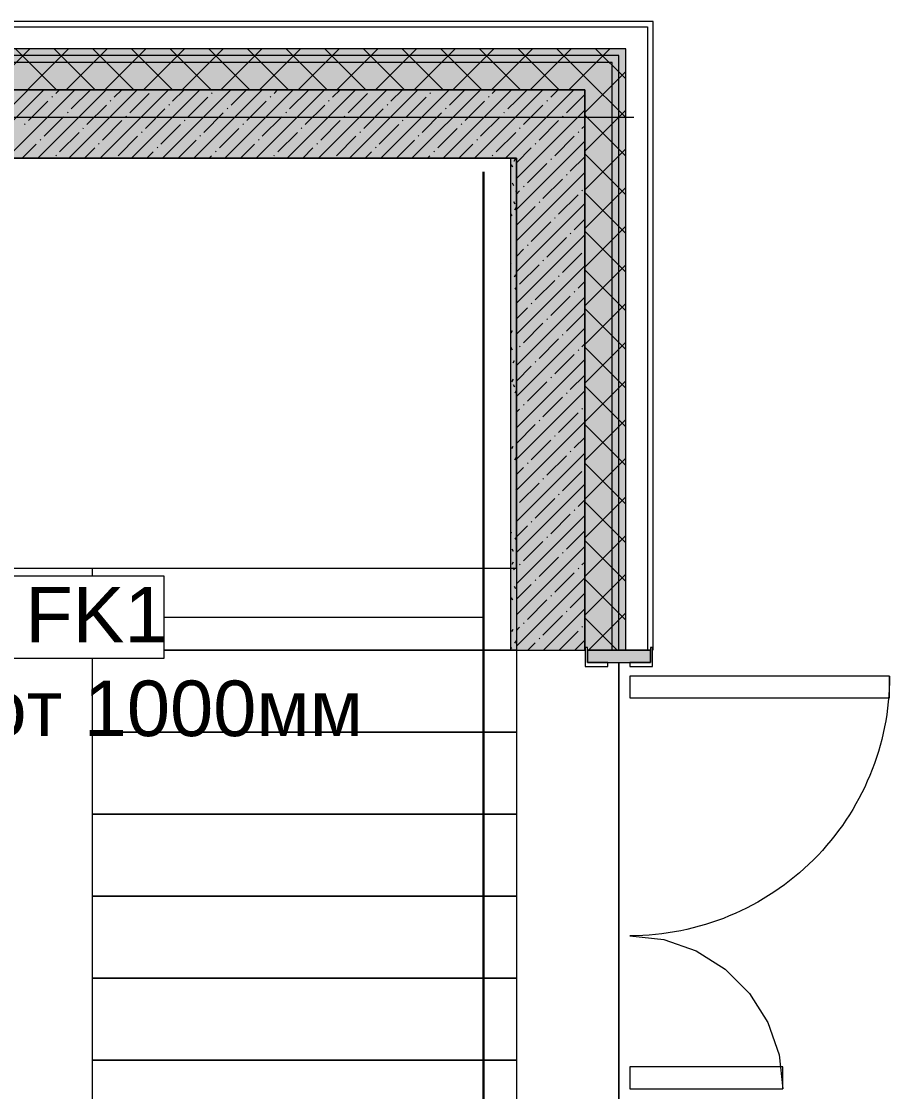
# Model space of a CAD drawing. Header units: millimetres. Extents: x -3817 to 677485, y -22715 to 103890.
# Drawn here: x 91243 to 94419, y 25346 to 29261 of the extents above; entities that cross this region are included whole.
import ezdxf

# ---------------------------------------------------------------- set-up
doc = ezdxf.new("R2010")
doc.units = ezdxf.units.MM
doc.layers.add('PDF _Геометрия', color=7, linetype='Continuous', true_color=0x1d1d1d)
doc.layers.add('PDF _Сплошная заливка', color=7, linetype='Continuous', true_color=0xffffff)
doc.layers.add('PDF _Текст', color=7, linetype='Continuous')
doc.styles.add('PDF GOST-Common', font='arial.ttf')

msp = doc.modelspace()

# ---------------------------------------------------------------- hatches: boundary and pattern name
at = {"layer": 'PDF _Сплошная заливка', "transparency": 33554559}
for points in [[(93453.6, 29111.3), (93453.6, 29161.3), (89253.6, 29161.3), (89253.6, 29111.3), (93403.6, 29111.3)], [(93053.6, 28761.3), (93053.6, 29011.4), (89653.6, 29011.4), (89653.6, 28761.3), (92757.4, 28761.3)]]:
    msp.add_hatch(color=256, dxfattribs=at).paths.add_polyline_path(points)
h = msp.add_hatch(color=256, dxfattribs=at)
h.paths.add_polyline_path([(93453.6, 23461.3), (93453.6, 25261.3), (93403.6, 25261.3), (93403.6, 23461.3), (93422.8, 23461.3)], flags=0)
h.paths.add_polyline_path([(93403.6, 26961.3), (93453.6, 26961.3), (93453.6, 29111.3), (93403.6, 29111.3), (93403.6, 28925.8)], flags=0)
h = msp.add_hatch(color=256, dxfattribs=at)
h.paths.add_polyline_path([(93273.6, 23061.4), (93303.6, 23061.4), (93303.6, 25261.3), (93053.6, 25261.3), (93053.6, 23061.4)], flags=0)
h.paths.add_polyline_path([(93303.6, 26961.3), (93303.6, 29011.4), (93053.6, 29011.4), (93053.6, 26961.3)], flags=0)
h = msp.add_hatch(color=256, dxfattribs=at)
h.paths.add_polyline_path([(93303.6, 23461.3), (93403.6, 23461.3), (93403.6, 25261.3), (93313.6, 25261.3), (93313.6, 25251.3), (93305.6, 25251.3), (93303.6, 23464.4)], flags=0)
h.paths.add_polyline_path([(93403.6, 26961.3), (93403.6, 29011.4), (93303.6, 29011.4), (93305.6, 26971.3), (93313.6, 26971.3), (93313.6, 26961.3), (93337.6, 26961.3)], flags=0)

# ---------------------------------------------------------------- linework, layer by layer
at = {"layer": 'PDF _Геометрия', "color": 9, "lineweight": 9, "true_color": 0xc0c0c0}
for points in [[(93553.6, 26961.3), (93553.6, 29011.4), (93553.6, 29241.3), (93553.6, 29261.4), (89250.6, 29261.4), (89245.6, 29261.4), (89245.6, 29011.4), (89245.6, 25749.3), (89023.6, 25749.3), (89023.6, 25591.3), (89023.6, 25771.3), (89223.6, 25771.3)], [(89894.6, 28711.3), (89969.6, 28711.3), (89969.6, 28741.3), (89969.6, 28761.3), (93053.6, 28761.3), (93053.6, 26961.3), (93303.6, 26961.3)], [(93313.6, 26961.3), (93543.6, 26961.3)]]:
    msp.add_lwpolyline(points, dxfattribs=at)
at = {"layer": 'PDF _Геометрия', "color": 7, "lineweight": 9}
for points in [[(89253.6, 29011.4), (89253.6, 29111.3), (89253.6, 29161.3), (89253.6, 29241.3), (89250.6, 29241.3), (89253.6, 29241.3), (93533.6, 29241.3), (93533.6, 29161.3), (93533.6, 29011.4), (93533.6, 26961.3)], [(93428.6, 26961.3), (93428.6, 29136.3), (89324.6, 29136.3), (89324.6, 25670.3), (89023.6, 25670.3)], [(93453.6, 26961.3), (93453.6, 29011.4), (93453.6, 29111.3), (93453.6, 29161.3), (89253.6, 29161.3)], [(93403.6, 26961.3), (93403.6, 29011.4), (93403.6, 29111.3), (89253.6, 29111.3)], [(91766, 27082.1), (92933.6, 27082.1)]]:
    msp.add_lwpolyline(points, dxfattribs=at)
at = {"layer": 'PDF _Геометрия', "lineweight": 9}
for points in [[(91124.6, 29011.4), (91224.6, 29111.3), (91274.6, 29161.3)], [(91371.8, 29011.4), (91271.8, 29111.3), (91221.8, 29161.3)], [(91266, 29011.4), (91366, 29111.3), (91416, 29161.3)], [(91513.3, 29011.4), (91413.3, 29111.3), (91363.3, 29161.3)], [(91407.5, 29011.4), (91507.5, 29111.3), (91557.5, 29161.3)], [(91654.7, 29011.4), (91554.7, 29111.3), (91504.7, 29161.3)], [(91548.9, 29011.4), (91648.9, 29111.3), (91698.9, 29161.3)], [(91796.1, 29011.4), (91696.1, 29111.3), (91646.1, 29161.3)], [(91690.3, 29011.4), (91790.3, 29111.3), (91840.3, 29161.3)], [(91937.5, 29011.4), (91837.5, 29111.3), (91787.5, 29161.3)], [(91831.7, 29011.4), (91931.7, 29111.3), (91981.7, 29161.3)], [(92078.9, 29011.4), (91978.9, 29111.3), (91928.9, 29161.3)], [(91973.1, 29011.4), (92073.1, 29111.3), (92123.1, 29161.3)], [(92220.4, 29011.4), (92120.4, 29111.3), (92070.4, 29161.3)], [(92114.6, 29011.4), (92214.6, 29111.3), (92264.6, 29161.3)], [(92361.8, 29011.4), (92261.8, 29111.3), (92211.8, 29161.3)], [(92256, 29011.4), (92356, 29111.3), (92406, 29161.3)], [(92503.2, 29011.4), (92403.2, 29111.3), (92353.2, 29161.3)], [(92397.4, 29011.4), (92497.4, 29111.3), (92547.4, 29161.3)], [(92644.6, 29011.4), (92544.6, 29111.3), (92494.6, 29161.3)], [(92538.8, 29011.4), (92638.8, 29111.3), (92688.8, 29161.3)], [(92786, 29011.4), (92686, 29111.3), (92636, 29161.3)], [(92680.2, 29011.4), (92780.2, 29111.3), (92830.2, 29161.3)], [(92927.5, 29011.4), (92827.5, 29111.3), (92777.5, 29161.3)], [(92821.7, 29011.4), (92921.7, 29111.3), (92971.7, 29161.3)], [(93068.9, 29011.4), (92968.9, 29111.3), (92918.9, 29161.3)], [(92963.1, 29011.4), (93063.1, 29111.3), (93113.1, 29161.3)], [(93210.3, 29011.4), (93110.3, 29111.3), (93060.3, 29161.3)], [(93104.5, 29011.4), (93204.5, 29111.3), (93254.5, 29161.3)], [(93453.6, 28909.5), (93403.6, 28959.5), (93351.7, 29011.4), (93251.7, 29111.3), (93201.7, 29161.3)], [(93245.9, 29011.4), (93345.9, 29111.3), (93395.9, 29161.3)], [(93453.6, 29050.9), (93403.6, 29100.9), (93393.2, 29111.3), (93343.2, 29161.3)], [(93303.6, 28927.6), (93387.4, 29011.4), (93403.6, 29027.6), (93453.6, 29077.6)], [(91075.2, 28761.3), (91325.2, 29011.4)], [(91189.3, 28761.3), (91439.3, 29011.4)], [(91212.1, 28955.3), (91268.2, 29011.4)], [(91303.3, 28761.3), (91553.3, 29011.4)], [(91354.7, 28983.8), (91357, 28986.2)], [(91368.9, 28998), (91382.2, 29011.4)], [(91417.4, 28761.3), (91667.4, 29011.4)], [(91426, 28941), (91496.3, 29011.4)], [(91531.4, 28761.3), (91781.4, 29011.4)], [(91582.8, 28983.8), (91610.3, 29011.4)], [(91639.8, 28926.8), (91711.1, 28998)], [(91645.5, 28761.3), (91895.5, 29011.4)], [(91759.5, 28761.3), (92009.5, 29011.4)], [(91796.6, 28969.5), (91838.4, 29011.4)], [(91853.6, 28912.5), (91924.9, 28983.8)], [(91873.6, 28761.3), (92123.6, 29011.4)], [(91939.2, 28998), (91941.5, 29000.4)], [(91987.6, 28761.3), (92237.6, 29011.4)], [(92010.5, 28955.3), (92066.5, 29011.4)], [(92101.7, 28761.3), (92351.7, 29011.4)], [(92153, 28983.8), (92155.4, 28986.2)], [(92167.3, 28998), (92180.6, 29011.4)], [(92215.7, 28761.3), (92465.7, 29011.4)], [(92224.3, 28941), (92294.6, 29011.4)], [(92329.8, 28761.3), (92579.8, 29011.4)], [(92381.1, 28983.8), (92408.7, 29011.4)], [(92438.1, 28926.8), (92509.4, 28998)], [(92443.8, 28761.3), (92693.8, 29011.4)], [(92557.8, 28761.3), (92807.8, 29011.4)], [(92595, 28969.5), (92636.8, 29011.4)], [(92652, 28912.5), (92723.3, 28983.8)], [(92671.9, 28761.3), (92921.9, 29011.4)], [(92737.5, 28998), (92739.9, 29000.4)], [(92785.9, 28761.3), (93035.9, 29011.4)], [(92808.8, 28955.3), (92864.9, 29011.4)], [(92900, 28761.3), (93053.6, 28914.9), (93150, 29011.4)], [(92951.4, 28983.8), (92953.7, 28986.2)], [(92965.6, 28998), (92978.9, 29011.4)], [(93014, 28761.3), (93053.6, 28800.9), (93264, 29011.4)], [(93022.6, 28941), (93053.6, 28972), (93093, 29011.4)], [(93179.5, 28983.8), (93207, 29011.4)], [(93236.5, 28926.8), (93303.6, 28993.9)], [(91269.1, 28898.3), (91340.4, 28969.5)], [(91483, 28884), (91554.3, 28955.3)], [(91568.5, 28969.5), (91570.9, 28971.9)], [(91696.8, 28869.7), (91768.1, 28941)], [(91782.4, 28955.3), (91784.7, 28957.6)], [(91996.2, 28941), (91998.6, 28943.4)], [(92067.5, 28898.3), (92138.8, 28969.5)], [(92281.3, 28884), (92352.6, 28955.3)], [(92366.9, 28969.5), (92369.2, 28971.9)], [(92495.2, 28869.7), (92566.4, 28941)], [(92580.7, 28955.3), (92583.1, 28957.6)], [(92794.5, 28941), (92796.9, 28943.4)], [(92865.8, 28898.3), (92937.1, 28969.5)], [(93053.6, 28686.8), (93303.6, 28936.8)], [(93079.7, 28884), (93151, 28955.3)], [(93165.2, 28969.5), (93167.6, 28971.9)], [(93303.6, 28786.2), (93403.6, 28886.2), (93453.6, 28936.2)], [(91326.2, 28841.2), (91397.4, 28912.5)], [(91411.7, 28926.8), (91414.1, 28929.1)], [(91540, 28827), (91611.3, 28898.3)], [(91625.5, 28912.5), (91627.9, 28914.9)], [(91839.4, 28898.3), (91841.8, 28900.6)], [(91910.7, 28855.5), (91981.9, 28926.8)], [(92124.5, 28841.2), (92195.8, 28912.5)], [(92210, 28926.8), (92212.4, 28929.1)], [(92338.3, 28827), (92409.6, 28898.3)], [(92423.9, 28912.5), (92426.3, 28914.9)], [(92637.7, 28898.3), (92640.1, 28900.6)], [(92709, 28855.5), (92780.3, 28926.8)], [(92922.9, 28841.2), (92994.1, 28912.5)], [(93008.4, 28926.8), (93010.8, 28929.1)], [(93136.7, 28827), (93208, 28898.3)], [(93222.2, 28912.5), (93224.6, 28914.9)], [(93453.6, 28768.1), (93403.6, 28818.1), (93303.6, 28918.1)], [(91254.9, 28884), (91257.3, 28886.4)], [(91383.2, 28784.2), (91454.5, 28855.5)], [(91468.7, 28869.7), (91471.1, 28872.1)], [(91682.6, 28855.5), (91684.9, 28857.9)], [(91753.8, 28812.7), (91825.1, 28884)], [(91967.7, 28798.5), (92039, 28869.7)], [(92053.2, 28884), (92055.6, 28886.4)], [(92181.5, 28784.2), (92252.8, 28855.5)], [(92267.1, 28869.7), (92269.4, 28872.1)], [(92480.9, 28855.5), (92483.3, 28857.9)], [(92552.2, 28812.7), (92623.5, 28884)], [(92766, 28798.5), (92837.3, 28869.7)], [(92851.6, 28884), (92853.9, 28886.4)], [(92979.9, 28784.2), (93051.2, 28855.5)], [(93065.4, 28869.7), (93067.8, 28872.1)], [(93279.3, 28855.5), (93281.6, 28857.9)], [(93293.5, 28869.7), (93303.6, 28879.8)], [(91311.9, 28827), (91314.3, 28829.3)], [(91597, 28769.9), (91668.3, 28841.2)], [(91816.5, 28761.3), (91882.2, 28827)], [(91896.4, 28841.2), (91898.8, 28843.6)], [(92110.2, 28827), (92112.6, 28829.3)], [(92395.4, 28769.9), (92466.7, 28841.2)], [(92614.9, 28761.3), (92680.5, 28827)], [(92694.8, 28841.2), (92697.1, 28843.6)], [(92908.6, 28827), (92911, 28829.3)], [(93053.6, 28572.8), (93303.6, 28822.8)], [(93193.7, 28769.9), (93265, 28841.2)], [(91246.3, 28761.3), (91297.6, 28812.7)], [(91474.4, 28761.3), (91511.5, 28798.5)], [(91525.7, 28812.7), (91528.1, 28815.1)], [(91702.5, 28761.3), (91725.3, 28784.2)], [(91739.6, 28798.5), (91742, 28800.8)], [(91953.4, 28784.2), (91955.8, 28786.6)], [(92044.6, 28761.3), (92096, 28812.7)], [(92272.7, 28761.3), (92309.8, 28798.5)], [(92324.1, 28812.7), (92326.5, 28815.1)], [(92500.8, 28761.3), (92523.7, 28784.2)], [(92537.9, 28798.5), (92540.3, 28800.8)], [(92751.8, 28784.2), (92754.1, 28786.6)], [(92843, 28761.3), (92894.3, 28812.7)], [(93053.6, 28743.9), (93108.2, 28798.5)], [(93122.4, 28812.7), (93124.8, 28815.1)], [(93303.6, 28644.7), (93403.6, 28744.7), (93453.6, 28794.7)], [(93453.6, 28626.7), (93403.6, 28676.7), (93303.6, 28776.7)], [(91368.9, 28769.9), (91371.3, 28772.3)], [(91930.6, 28761.3), (91939.2, 28769.9)], [(92167.3, 28769.9), (92169.6, 28772.3)], [(92728.9, 28761.3), (92737.5, 28769.9)], [(92965.6, 28769.9), (92968, 28772.3)], [(93093.9, 28670.2), (93165.2, 28741.4)], [(93179.5, 28755.7), (93181.8, 28758.1)], [(93250.7, 28712.9), (93303.6, 28765.8)], [(93053.6, 28458.7), (93303.6, 28708.7)], [(93236.5, 28698.7), (93238.9, 28701)], [(93151, 28613.1), (93222.2, 28684.4)], [(93053.6, 28629.8), (93065.4, 28641.6)], [(93079.7, 28655.9), (93082, 28658.3)], [(93208, 28556.1), (93279.3, 28627.4)], [(93293.5, 28641.6), (93295.9, 28644)], [(93303.6, 28503.3), (93403.6, 28603.3), (93453.6, 28653.3)], [(93453.6, 28485.2), (93403.6, 28535.2), (93303.6, 28635.2)], [(93053.6, 28344.7), (93303.6, 28594.7)], [(93053.6, 28515.8), (93122.4, 28584.6)], [(93136.7, 28598.9), (93139.1, 28601.2)], [(93193.7, 28541.8), (93196.1, 28544.2)], [(93108.2, 28456.3), (93179.5, 28527.6)], [(93265, 28499.1), (93303.6, 28537.7)], [(93303.6, 28361.9), (93403.6, 28461.9), (93453.6, 28511.9)], [(93053.6, 28230.6), (93303.6, 28480.6)], [(93165.2, 28399.3), (93236.5, 28470.6)], [(93250.7, 28484.8), (93253.1, 28487.2)], [(93453.6, 28343.8), (93403.6, 28393.8), (93303.6, 28493.8)], [(93053.6, 28401.7), (93079.7, 28427.8)], [(93093.9, 28442.1), (93096.3, 28444.4)], [(93151, 28385), (93153.3, 28387.4)], [(93222.2, 28342.3), (93293.5, 28413.5)], [(93053.6, 28116.6), (93303.6, 28366.6)], [(93065.4, 28299.5), (93136.7, 28370.8)], [(93303.6, 28220.5), (93403.6, 28320.5), (93453.6, 28370.5)], [(93453.6, 28202.4), (93403.6, 28252.4), (93303.6, 28352.4)], [(93122.4, 28242.5), (93193.7, 28313.8)], [(93208, 28328), (93210.3, 28330.4)], [(93279.3, 28285.2), (93303.6, 28309.6)], [(93265, 28271), (93267.4, 28273.4)], [(93053.6, 28002.5), (93303.6, 28252.5)], [(93108.2, 28228.2), (93110.6, 28230.6)], [(93179.5, 28185.4), (93250.7, 28256.7)], [(93303.6, 28079), (93403.6, 28179), (93453.6, 28229)], [(93053.6, 28173.6), (93093.9, 28214)], [(93236.5, 28128.4), (93303.6, 28195.5)], [(93453.6, 28061), (93403.6, 28111), (93303.6, 28211)], [(93079.7, 28085.7), (93151, 28156.9)], [(93165.2, 28171.2), (93167.6, 28173.6)], [(93053.6, 27888.5), (93303.6, 28138.5)], [(93222.2, 28114.2), (93224.6, 28116.5)], [(93065.4, 28071.4), (93067.8, 28073.8)], [(93136.7, 28028.6), (93208, 28099.9)], [(93293.5, 28071.4), (93303.6, 28081.5)], [(93303.6, 27937.6), (93403.6, 28037.6), (93453.6, 28087.6)], [(93193.7, 27971.6), (93265, 28042.9)], [(93279.3, 28057.1), (93281.6, 28059.5)], [(93453.6, 27919.6), (93403.6, 27969.6), (93303.6, 28069.6)], [(93053.6, 27774.4), (93303.6, 28024.4)], [(93053.6, 27945.5), (93108.2, 28000.1)], [(93122.4, 28014.4), (93124.8, 28016.7)], [(93179.5, 27957.3), (93181.8, 27959.7)], [(93250.7, 27914.6), (93303.6, 27967.4)], [(93093.9, 27871.8), (93165.2, 27943.1)], [(93303.6, 27796.2), (93403.6, 27896.2), (93453.6, 27946.2)], [(93453.6, 27778.1), (93403.6, 27828.1), (93303.6, 27928.1)], [(93053.6, 27660.4), (93303.6, 27910.4)], [(93151, 27814.8), (93222.2, 27886.1)], [(93236.5, 27900.3), (93238.9, 27902.7)], [(93053.6, 27831.5), (93065.4, 27843.3)], [(93079.7, 27857.6), (93082, 27859.9)], [(93293.5, 27843.3), (93295.9, 27845.7)], [(93136.7, 27800.5), (93139.1, 27802.9)], [(93208, 27757.8), (93279.3, 27829)], [(93303.6, 27654.8), (93403.6, 27754.8), (93453.6, 27804.8)], [(93053.6, 27546.3), (93303.6, 27796.3)], [(93053.6, 27717.4), (93122.4, 27786.3)], [(93453.6, 27636.7), (93403.6, 27686.7), (93303.6, 27786.7)], [(93108.2, 27658), (93179.5, 27729.2)], [(93193.7, 27743.5), (93196.1, 27745.9)], [(93265, 27700.7), (93303.6, 27739.3)], [(93053.6, 27432.3), (93303.6, 27682.3)], [(93250.7, 27686.5), (93253.1, 27688.9)], [(93093.9, 27643.7), (93096.3, 27646.1)], [(93165.2, 27600.9), (93236.5, 27672.2)], [(93303.6, 27513.4), (93403.6, 27613.4), (93453.6, 27663.4)], [(93453.6, 27495.3), (93403.6, 27545.3), (93303.6, 27645.3)], [(93053.6, 27603.4), (93079.7, 27629.5)], [(93222.2, 27543.9), (93293.5, 27615.2)], [(93053.6, 27318.2), (93303.6, 27568.2)], [(93065.4, 27501.1), (93136.7, 27572.4)], [(93151, 27586.7), (93153.3, 27589.1)], [(93208, 27529.7), (93210.3, 27532)], [(93122.4, 27444.1), (93193.7, 27515.4)], [(93279.3, 27486.9), (93303.6, 27511.2)], [(93303.6, 27371.9), (93403.6, 27471.9), (93453.6, 27521.9)], [(93453.6, 27353.9), (93403.6, 27403.9), (93303.6, 27503.9)], [(93053.6, 27204.2), (93303.6, 27454.2)], [(93179.5, 27387.1), (93250.7, 27458.4)], [(93265, 27472.6), (93267.4, 27475)], [(93053.6, 27375.3), (93093.9, 27415.6)], [(93108.2, 27429.9), (93110.6, 27432.2)], [(93165.2, 27372.8), (93167.6, 27375.2)], [(93236.5, 27330.1), (93303.6, 27397.2)], [(93303.6, 27230.5), (93403.6, 27330.5), (93453.6, 27380.5)], [(93053.6, 27090.1), (93303.6, 27340.1)], [(93079.7, 27287.3), (93151, 27358.6)], [(93453.6, 27212.4), (93403.6, 27262.4), (93303.6, 27362.4)], [(93136.7, 27230.3), (93208, 27301.6)], [(93222.2, 27315.8), (93224.6, 27318.2)], [(93065.4, 27273.1), (93067.8, 27275.4)], [(93279.3, 27258.8), (93281.6, 27261.2)], [(93293.5, 27273.1), (93303.6, 27283.1)], [(93053.6, 26976.1), (93303.6, 27226.1)], [(93122.4, 27216), (93124.8, 27218.4)], [(93193.7, 27173.3), (93265, 27244.5)], [(93303.6, 27089.1), (93403.6, 27189.1), (93453.6, 27239.1)], [(93453.6, 27071), (93403.6, 27121), (93303.6, 27221)], [(93053.6, 27147.2), (93108.2, 27201.8)], [(93093.9, 27073.5), (93165.2, 27144.7)], [(93179.5, 27159), (93181.8, 27161.4)], [(93250.7, 27116.2), (93303.6, 27169.1)], [(93152.9, 26961.3), (93303.6, 27112)], [(93236.5, 27102), (93238.9, 27104.3)], [(93317.2, 26961.3), (93403.6, 27047.7), (93453.6, 27097.7)], [(93079.7, 27059.2), (93082, 27061.6)], [(93151, 27016.4), (93222.2, 27087.7)], [(93421.8, 26961.3), (93403.6, 26979.6), (93303.6, 27079.6)], [(93053.6, 27033.1), (93065.4, 27045)], [(93209.9, 26961.3), (93279.3, 27030.7)], [(93293.5, 27045), (93295.9, 27047.3)], [(93095.9, 26961.3), (93122.4, 26987.9)], [(93136.7, 27002.2), (93139.1, 27004.6)], [(93266.9, 26961.3), (93303.6, 26998)]]:
    msp.add_lwpolyline(points, dxfattribs=at)
at = {"layer": 'PDF _Геометрия', "color": 9, "lineweight": 9, "true_color": 0xc0c0c0}
for points in [[(89653.6, 29011.4), (89403.6, 29011.4), (89403.6, 25591.3), (89245.6, 25591.3), (89253.6, 25591.3), (89403.6, 25591.3), (89403.6, 29011.4), (93303.6, 29011.4), (93053.6, 29011.4)], [(93053.6, 28761.3), (93053.6, 26961.3), (93033.6, 26961.3), (93033.6, 28711.3), (93033.6, 28741.3), (93033.6, 28761.3)]]:
    msp.add_lwpolyline(points, close=True, dxfattribs=at)
at = {"layer": 'PDF _Геометрия', "color": 7, "lineweight": 9}
for points in [[(93303.6, 26961.3), (93303.6, 29011.4)], [(91766, 27232.1), (91112.9, 27232.1), (91112.9, 26932.1), (91766, 26932.1)]]:
    msp.add_lwpolyline(points, close=True, dxfattribs=at)
at = {"layer": 'PDF _Геометрия', "color": 253, "lineweight": 9, "true_color": 0xaaaaaa}
for points in [[(88912.7, 28911.3), (90983.6, 28911.3), (93483.6, 28911.3)], [(91203.6, 27232.1), (91203.6, 27261.3), (89868.6, 27261.3), (91203.6, 27261.3), (91503.6, 27261.3), (93053.6, 27261.3), (93053.6, 28761.3), (89713.2, 28761.3), (89713.2, 27261.3), (89828.6, 27261.3), (89713.2, 27261.3), (89713.2, 25713.9), (89713.2, 25461.3), (89713.2, 25161.3)], [(91503.6, 27232.1), (91503.6, 27261.3), (93053.6, 27261.3), (93053.6, 24261.3), (91503.6, 24261.3), (91503.6, 26932.1)]]:
    msp.add_lwpolyline(points, dxfattribs=at)
at = {"layer": 'PDF _Геометрия', "color": 253, "lineweight": 9, "true_color": 0x9b9b9b}
for points in [[(93048.8, 28757.2), (93043.8, 28748.5)], [(93033.6, 28703.3), (93034.8, 28703.3)], [(93040.8, 28728.3), (93035.8, 28737)], [(93044.9, 28660.3), (93039.8, 28669)], [(93053.6, 28643.5), (93050.9, 28638.8)], [(93033.6, 28581.3), (93034.8, 28581.3)], [(93049, 28592.2), (93043.9, 28600.9)], [(93037.8, 28550.6), (93033.6, 28557.9)], [(93051.8, 28579.5), (93046.8, 28570.8)], [(93033.6, 28459.4), (93034.8, 28459.4)], [(93034.8, 28372.9), (93033.6, 28375)], [(93033.6, 28368), (93034.8, 28368)], [(93050.7, 28333.8), (93045.7, 28325.1)], [(93053.6, 28279.4), (93049.1, 28287.2)], [(93033.6, 28246.1), (93034.8, 28246.1)], [(93038.5, 28129.7), (93033.6, 28121.2)], [(93033.6, 28124.1), (93034.8, 28124.1)], [(93040, 28059.1), (93035, 28067.8)], [(93033.6, 28032.7), (93034.8, 28032.7)], [(93045.5, 28020), (93040.5, 28011.3)], [(93041.5, 27952), (93036.4, 27943.3)], [(93048.2, 27923), (93043.1, 27931.8)], [(93033.6, 27910.8), (93034.8, 27910.8)], [(93052.6, 27910.3), (93047.6, 27901.6)], [(93033.6, 27788.9), (93034.8, 27788.9)], [(93034, 27703.7), (93033.6, 27704.5)], [(93033.6, 27697.4), (93034.8, 27697.4)], [(93040.4, 27706.2), (93035.3, 27697.5)], [(93051.5, 27664.6), (93046.5, 27655.9)], [(93033.6, 27575.5), (93034.8, 27575.5)], [(93053.6, 27547.9), (93052.4, 27550)], [(93033.6, 27453.6), (93034.8, 27453.6)], [(93035.2, 27392.5), (93033.6, 27389.7)], [(93053.6, 27365), (93049.4, 27372.3)], [(93033.6, 27362.1), (93034.8, 27362.1)], [(93043.3, 27321.9), (93038.2, 27330.6)], [(93042.3, 27282.8), (93037.2, 27274.1)], [(93047.4, 27253.9), (93042.3, 27262.6)], [(93033.6, 27240.2), (93034.8, 27240.2)], [(93051.4, 27185.8), (93046.4, 27194.6)], [(93040.3, 27144.2), (93035.3, 27152.9)], [(93033.6, 27118.3), (93034.8, 27118.3)], [(93033.6, 27026.9), (93034.8, 27026.9)], [(93041.2, 27037.1), (93036.1, 27028.4)], [(93052.3, 26995.4), (93047.3, 26986.7)], [(93037.3, 26966.5), (93033.6, 26972.9)]]:
    msp.add_lwpolyline(points, dxfattribs=at)
at = {"layer": 'PDF _Геометрия', "color": 231, "lineweight": 30, "true_color": 0xff80c0}
msp.add_lwpolyline([(92933.6, 19792.3), (92933.6, 28711.3)], dxfattribs=at)
at = {"layer": 'PDF _Геометрия', "color": 253, "lineweight": 9, "true_color": 0xaaaaaa}
for points in [[(91766, 26961.3), (93053.6, 26961.3)], [(93313.6, 26971.3), (93305.6, 26971.3), (93305.6, 26901.4), (93388.6, 26901.4), (93388.6, 26916.4), (93313.6, 26916.4)], [(93543.6, 26971.3), (93543.6, 26916.4), (93468.6, 26916.4), (93468.6, 26901.4), (93551.6, 26901.4), (93551.6, 26971.3)], [(91503.6, 26661.4), (93053.6, 26661.4)], [(91503.6, 26361.3), (93053.6, 26361.3)], [(91503.6, 26061.3), (93053.6, 26061.3)], [(91503.6, 25761.3), (93053.6, 25761.3)], [(91503.6, 25461.3), (93053.6, 25461.3)]]:
    msp.add_lwpolyline(points, close=True, dxfattribs=at)
at = {"layer": 'PDF _Геометрия', "color": 253, "lineweight": 13, "true_color": 0xaaaaaa}
for points in [[(93313.6, 26916.4), (93543.6, 26916.4), (93543.6, 26961.3), (93313.6, 26961.3)], [(94418.6, 26866.3), (93468.6, 26866.3), (93468.6, 26786.3), (94418.6, 26786.3)], [(94028.6, 25356.3), (94028.6, 25436.3), (93468.6, 25436.3), (93468.6, 25356.3)]]:
    msp.add_lwpolyline(points, close=True, dxfattribs=at)
at = {"layer": 'PDF _Геометрия', "color": 116, "lineweight": 13, "true_color": 0x008040}
msp.add_lwpolyline([(93428.6, 26916.4), (93428.6, 25306.3), (93428.6, 26916.4)], dxfattribs=at)
at = {"layer": 'PDF _Геометрия', "color": 253, "lineweight": 9, "true_color": 0xaaaaaa}
msp.add_lwpolyline([(94418.6, 26866.3, -0.414214), (93468.6, 25916.3), (93593.2, 25902.3), (93711.6, 25860.9), (93817.7, 25794.2), (93906.4, 25705.5), (93973.1, 25599.3), (94014.5, 25481), (94028.6, 25356.3)], format="xyb", dxfattribs=at)
at = {"layer": 'PDF _Сплошная заливка', "lineweight": 35, "transparency": 33554559}
for points in [[(89253.6, 29011.4), (93403.6, 29011.4), (89253.6, 29111.3), (93403.6, 29111.3)], [(93053.6, 26961.3), (93053.6, 28761.3), (93033.6, 26961.3), (93033.6, 28761.3)], [(93543.6, 26916.4), (93543.6, 26961.3), (93313.6, 26916.4), (93313.6, 26961.3)]]:
    msp.add_solid(points, dxfattribs=at)

# ---------------------------------------------------------------- texts
at = {"layer": 'PDF _Текст', "color": 250, "true_color": 0x3c3c3c, "char_height": 203.2, "attachment_point": 4, "style": 'PDF GOST-Common'}
for s, insert in [('FK1', (91257.8, 27090.8)), ('Н=от 1000мм', (90733.9, 26746.8))]:
    msp.add_mtext(s, dxfattribs=dict(at, insert=insert))

doc.saveas('drawing.dxf')
